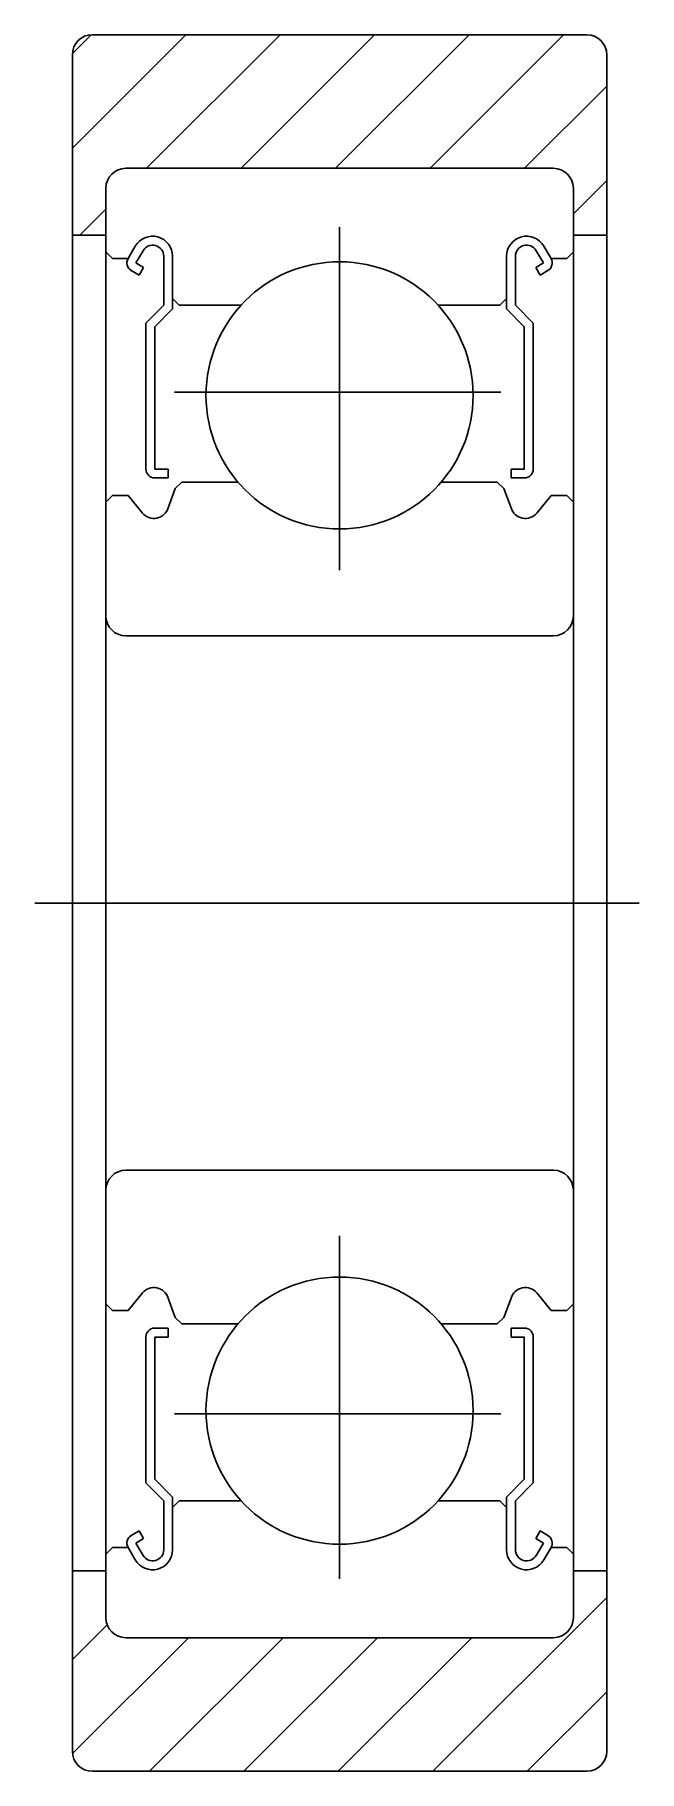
# Model space of a CAD drawing. Extents: x 2.7 to 39.6, y 2.5 to 39.9.
# Drawn here: x 30.58 to 39.63, y 13.92 to 39.92 of the extents above; entities outside this region: 2.
import ezdxf

# ---------------------------------------------------------------- set-up
doc = ezdxf.new("R2010")
doc.units = 0
doc.linetypes.add('CENTER', pattern=[50.8, 31.75, -6.35, 6.35, -6.35])
doc.layers.get('0').update_dxf_attribs({"linetype": 'CONTINUOUS'})
doc.layers.add('CENTER', color=1, linetype='CENTER')
doc.styles.get("Standard").update_dxf_attribs({"font": 'txt.shx'})

# ---------------------------------------------------------------- blocks, each defined once
blk = doc.blocks.new('*X3')
at = {"color": 0}
for p, q in [((36.544, 13.916), (39.148, 16.52)), ((31.148, 15.591), (31.667, 16.111)), ((31.15, 14.18), (32.887, 15.916)), ((32.301, 13.916), (34.301, 15.916)), ((33.715, 13.916), (35.715, 15.916)), ((35.129, 13.916), (37.129, 15.916)), ((37.958, 13.916), (39.148, 15.106))]:
    blk.add_line(p, q, dxfattribs=at)

msp = doc.modelspace()

# ---------------------------------------------------------------- linework, layer by layer
at = {"color": 3, "linetype": 'CONTINUOUS'}
for p, q in [((31.148, 38.219), (32.845, 39.916)), ((32.259, 37.916), (34.259, 39.916)), ((33.673, 37.916), (35.673, 39.916)), ((35.088, 37.916), (37.088, 39.916)), ((36.502, 37.916), (38.502, 39.916)), ((37.916, 37.916), (39.148, 39.148)), ((38.655, 37.241), (39.148, 37.734)), ((31.259, 36.916), (31.648, 37.305))]:
    msp.add_line(p, q, dxfattribs=at)
at = {"color": 0}
msp.add_line((31.148, 39.634), (31.43, 39.916), dxfattribs=at)
at = {"color": 7, "linetype": 'CONTINUOUS'}
for p, q in [((31.448, 39.916), (38.848, 39.916)), ((31.148, 39.616), (31.148, 26.916)), ((39.148, 39.616), (39.148, 26.916)), ((31.948, 37.916), (38.348, 37.916)), ((31.648, 37.616), (31.648, 26.916)), ((38.648, 37.616), (38.648, 26.916)), ((31.648, 36.916), (31.148, 36.916)), ((31.648, 36.666), (31.748, 36.566)), ((31.981, 36.566), (32.09, 36.75)), ((32.097, 36.499), (32.205, 36.683)), ((38.199, 36.499), (38.09, 36.683)), ((38.315, 36.566), (38.206, 36.75)), ((38.648, 36.666), (38.548, 36.566)), ((38.648, 36.916), (39.148, 36.916)), ((31.748, 36.566), (31.981, 36.566)), ((32.212, 36.433), (32.097, 36.499)), ((32.145, 36.317), (32.212, 36.433)), ((32.515, 36.6), (32.515, 35.866)), ((32.648, 36.6), (32.648, 35.811)), ((37.648, 36.6), (37.648, 35.811)), ((37.781, 36.6), (37.781, 35.866)), ((38.084, 36.433), (38.199, 36.499)), ((38.15, 36.317), (38.084, 36.433)), ((38.548, 36.566), (38.315, 36.566)), ((32.03, 36.384), (32.145, 36.317)), ((38.266, 36.384), (38.15, 36.317)), ((32.648, 35.966), (32.748, 35.866)), ((37.648, 35.966), (37.548, 35.866)), ((32.515, 35.866), (32.248, 35.599)), ((32.648, 35.811), (32.381, 35.544)), ((32.748, 35.866), (33.672, 35.866)), ((37.548, 35.866), (36.623, 35.866)), ((37.648, 35.811), (37.914, 35.544)), ((37.781, 35.866), (38.048, 35.599)), ((32.248, 35.599), (32.248, 33.414)), ((32.381, 33.414), (32.381, 35.544)), ((37.914, 33.414), (37.914, 35.544)), ((38.048, 35.599), (38.048, 33.414)), ((32.581, 33.414), (32.381, 33.414)), ((32.381, 33.281), (32.581, 33.281)), ((32.581, 33.281), (32.581, 33.414)), ((37.715, 33.414), (37.915, 33.414)), ((37.715, 33.281), (37.715, 33.414)), ((37.915, 33.281), (37.715, 33.281)), ((32.581, 32.833), (32.686, 33.122)), ((32.686, 33.122), (32.786, 33.216)), ((32.786, 33.216), (33.628, 33.216)), ((37.509, 33.216), (36.668, 33.216)), ((37.609, 33.122), (37.509, 33.216)), ((37.715, 32.833), (37.609, 33.122)), ((31.648, 32.916), (31.748, 33.016)), ((31.748, 33.016), (31.981, 33.016)), ((31.981, 33.016), (32.196, 32.754)), ((38.315, 33.016), (38.1, 32.754)), ((38.548, 33.016), (38.315, 33.016)), ((38.648, 32.916), (38.548, 33.016)), ((38.348, 30.916), (31.948, 30.916)), ((31.148, 14.216), (31.148, 26.916)), ((31.648, 16.216), (31.648, 26.916)), ((38.648, 16.216), (38.648, 26.916)), ((39.148, 14.216), (39.148, 26.916)), ((38.348, 22.916), (31.948, 22.916)), ((38.648, 21.566), (38.648, 21.566)), ((31.981, 20.816), (32.196, 21.079)), ((38.315, 20.816), (38.1, 21.079)), ((31.648, 20.916), (31.748, 20.816)), ((31.748, 20.816), (31.981, 20.816)), ((32.581, 21), (32.686, 20.71)), ((37.715, 21), (37.609, 20.71)), ((38.548, 20.816), (38.315, 20.816)), ((38.648, 20.916), (38.548, 20.816)), ((32.381, 20.551), (32.581, 20.551)), ((32.581, 20.551), (32.581, 20.418)), ((32.686, 20.71), (32.786, 20.616)), ((32.786, 20.616), (33.628, 20.616)), ((37.509, 20.616), (36.668, 20.616)), ((37.609, 20.71), (37.509, 20.616)), ((37.915, 20.551), (37.715, 20.551)), ((37.715, 20.551), (37.715, 20.418)), ((32.248, 18.233), (32.248, 20.418)), ((32.381, 20.418), (32.381, 18.288)), ((32.581, 20.418), (32.381, 20.418)), ((37.715, 20.418), (37.915, 20.418)), ((37.914, 20.418), (37.914, 18.288)), ((38.048, 18.233), (38.048, 20.418)), ((38.648, 18.891), (38.648, 18.891)), ((32.515, 17.966), (32.248, 18.233)), ((32.648, 18.021), (32.381, 18.288)), ((37.648, 18.021), (37.914, 18.288)), ((37.781, 17.966), (38.048, 18.233)), ((32.515, 17.232), (32.515, 17.966)), ((32.648, 17.232), (32.648, 18.021)), ((32.648, 17.866), (32.748, 17.966)), ((32.748, 17.966), (33.672, 17.966)), ((37.548, 17.966), (36.623, 17.966)), ((37.648, 17.866), (37.548, 17.966)), ((37.648, 17.232), (37.648, 18.021)), ((37.781, 17.232), (37.781, 17.966)), ((32.03, 17.448), (32.145, 17.515)), ((32.145, 17.515), (32.212, 17.4)), ((38.15, 17.515), (38.084, 17.4)), ((38.266, 17.448), (38.15, 17.515)), ((31.648, 17.166), (31.748, 17.266)), ((31.748, 17.266), (31.981, 17.266)), ((31.981, 17.266), (32.09, 17.082)), ((32.212, 17.399), (32.097, 17.333)), ((32.097, 17.333), (32.205, 17.149)), ((38.084, 17.399), (38.199, 17.333)), ((38.199, 17.333), (38.09, 17.149)), ((38.315, 17.266), (38.206, 17.082)), ((38.548, 17.266), (38.315, 17.266)), ((38.648, 17.166), (38.548, 17.266)), ((31.648, 16.916), (31.148, 16.916)), ((38.648, 16.916), (39.148, 16.916)), ((31.948, 15.916), (38.348, 15.916)), ((31.448, 13.916), (38.848, 13.916))]:
    msp.add_line(p, q, dxfattribs=at)
for centre in [(35.148, 34.516), (35.148, 19.316)]:
    msp.add_circle(centre, 2, dxfattribs=at)
for centre, radius, start, end in [((31.448, 39.616), 0.3, 90, 180), ((38.848, 39.616), 0.3, 0, 90), ((31.948, 37.616), 0.3, 90, 180), ((38.348, 37.616), 0.3, 0, 90), ((32.349, 36.6), 0.299, 0, 150.0002), ((32.349, 36.6), 0.166, 0, 150.0044), ((37.947, 36.6), 0.299, 29.9998, 180), ((37.947, 36.6), 0.166, 29.9956, 180), ((32.097, 36.499), 0.133, 149.9969, 240.0013), ((38.199, 36.499), 0.133, 299.9987, 30.0031), ((32.381, 33.414), 0.133, 180, 270), ((37.915, 33.414), 0.133, 270, 360), ((32.367, 32.897), 0.224, 220.001, 343.1517), ((37.929, 32.897), 0.224, 196.8483, 319.999), ((31.948, 31.216), 0.3, 180, 270), ((38.348, 31.216), 0.3, 270, 0), ((31.948, 22.616), 0.3, 90, 180), ((38.348, 22.616), 0.3, 0, 90), ((32.367, 20.935), 0.224, 16.8483, 139.999), ((37.929, 20.935), 0.224, 40.001, 163.1517), ((32.381, 20.418), 0.133, 90, 180), ((37.915, 20.418), 0.133, 0, 90), ((32.097, 17.333), 0.133, 119.9987, 210.0031), ((38.199, 17.333), 0.133, 329.9969, 60.0013), ((32.349, 17.232), 0.299, 209.9998, 0), ((32.349, 17.232), 0.166, 209.9956, 0), ((37.947, 17.232), 0.299, 180, 330.0002), ((37.947, 17.232), 0.166, 180, 330.0044), ((31.948, 16.216), 0.3, 180, 270), ((38.348, 16.216), 0.3, 270, 0), ((31.448, 14.216), 0.3, 180, 270), ((38.848, 14.216), 0.3, 270, 0)]:
    msp.add_arc(centre, radius, start, end, dxfattribs=at)
at = {"layer": 'CENTER', "color": 1, "linetype": 'CENTER'}
for p, q in [((35.148, 31.898), (35.148, 37.037)), ((32.675, 34.564), (37.564, 34.564)), ((30.584, 26.916), (39.635, 26.916)), ((35.148, 21.934), (35.148, 16.795)), ((32.675, 19.269), (37.564, 19.269))]:
    msp.add_line(p, q, dxfattribs=at)

# ---------------------------------------------------------------- block references
at = {"color": 3, "linetype": 'CONTINUOUS'}
msp.add_blockref('*X3', (0, 0), dxfattribs=at)

# ---------------------------------------------------------------- texts
at = {"color": 7, "linetype": 'CONTINUOUS'}
for s, p in [('EB 26', (2.5, 6.25)), ('EB26', (2.5, 2.5))]:
    msp.add_text(s, height=1, dxfattribs=at).set_placement(p)

doc.saveas('drawing.dxf')
